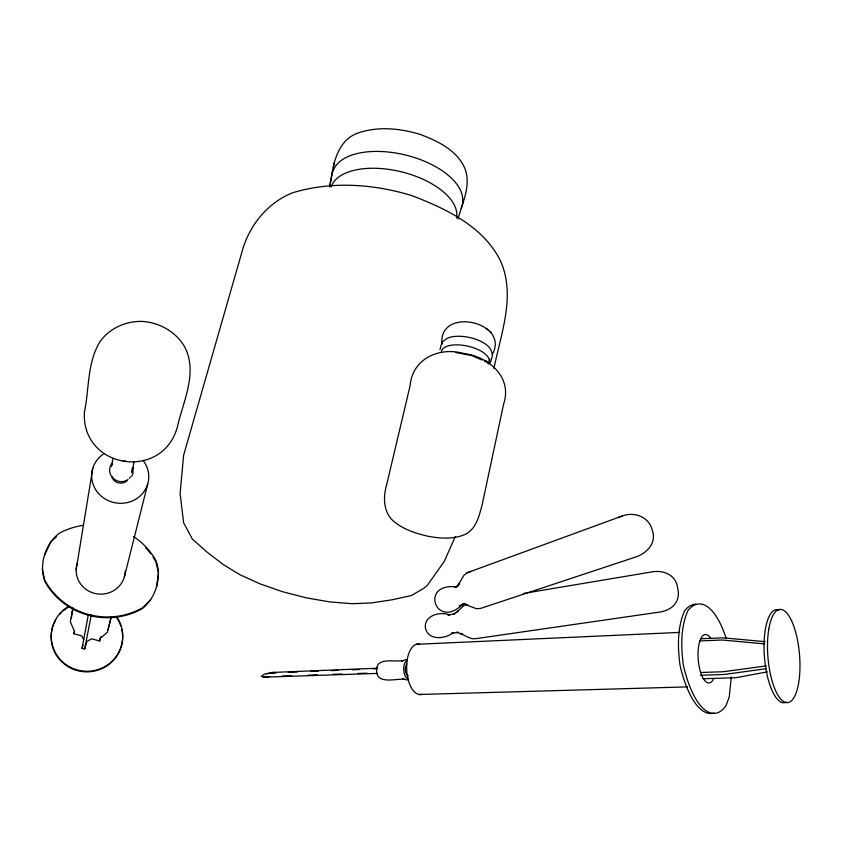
<?xml version="1.0" encoding="UTF-8"?>
<svg xmlns="http://www.w3.org/2000/svg" width="842" height="842" viewBox="0 0 842 842"><rect width="100%" height="100%" fill="white"/><g stroke="black" fill="none" stroke-linecap="round" stroke-linejoin="round"><path stroke-width="1.26" d="M731.298 676.936L729.267 696.839L726.141 705.428A78.843 29.217 85.3 0 1 683.315 664.938C680.957 646.94 680.462 627.479 687.925 610.587A80.106 29.838 85.9 0 1 726.193 638.499M156.465 587.053L158.538 572.581L156.054 562.74M133.931 462.016L132.015 472.541L132.183 468.141M76.138 569.792L92.778 468.257M72.77 607.724L70.37 621.859L74.328 631.047L73.843 633.721L81.685 635.931L83.811 639.709M71.381 617.975L72.907 608.945M329.59 186.998L330.769 180.841M330.938 180.125C333.316 162.295 338.347 140.277 357.355 133.268C377.584 126.037 399.74 128.279 419.958 134.341C438.061 141.077 458.901 151.118 465.647 170.589C469.499 183.272 465.363 196.333 461.142 208.342M329.801 185.966L332.664 171.284M333.421 167.295L334.379 162.38M88.21 615.302L82.063 648.329L84.674 649.066L86.958 641.383L91.789 638.783L99.619 640.994L100.787 636.678M91.304 614.818L84.674 649.066M493.959 368.449C500.979 333.032 516.704 293.858 499.474 258.841C481.677 225.509 445.165 208.311 411.391 195.47C373.111 183.84 331.327 181.041 292.721 192.744C267.956 202.522 249.748 224.835 242.496 250.053L183.63 455.206L180.104 493.633L183.64 522.819L192.386 539.112L206.795 551.91L223.551 564.75L239.812 574.665L259.925 583.832L282.638 591.737L306.583 597.915L330.348 601.988L352.503 603.703L371.68 602.904L392.509 599.714L411.538 595.483L423.936 588.2L427.262 585.422L444.313 561.361L455.29 536.586M488.718 363.712L489.707 359.176M112.975 458.753L111.228 466.615L112.344 464.184M439.956 349.662L442.039 342.199L446.46 338.747A24.755 10.914 12.4 0 1 471.183 337.895A24.755 10.914 12.4 0 1 490.928 349.946L492.633 354.945L490.444 362.376L488.539 363.891M99.619 640.994L100.24 638.352L107.344 632.289L111.049 617.197M108.102 629.69L111.207 617.06M124.321 577.054L147.739 483.929M82.063 648.329L83.042 645.035M73.843 633.721L74.601 631.174M457.89 218.973L462.721 203.732L462.679 200.733A66.592 33.943 13.8 0 0 403.613 154.56A66.592 33.943 13.8 0 0 333.148 171.115M492.16 354.535C510.526 322.833 441.545 306.214 441.766 341.852L442.25 343.978M131.699 476.298L132.92 473.614L132.994 467.784M44.531 555.341L50.762 542.006L56.403 536.754M459.111 583.938L458.006 585.516L463.837 575.349L467.142 572.771L622.091 516.051C634.489 511.21 649.414 517.072 652.403 530.628C657.044 543.89 645.33 554.625 633.458 557.751L480.477 608.45L476.277 608.65L465.047 604.409L467.857 605.135L462.837 604.04M459.658 583.148L456.501 587.042L458.195 585.716M112.523 462.879C109.176 466.184 108.755 471.657 111.049 475.667M150.813 599.736L142.487 607.84A69.886 67.076 6.8 0 1 44.784 580.201L42.184 568.981M463.037 603.777C436.598 631.321 418.495 582.401 456.743 586.895L454.606 586.979L457.953 585.779M465.679 603.882L456.101 612.734L457.995 611.113L452.996 614.555L454.701 613.881L447.881 614.986L449.702 614.944C440.155 611.082 423.589 615.513 425.442 628.164C428.21 640.646 445.197 639.278 453.143 632.679L451.449 633.363L458.29 632.331L456.459 632.384L462.479 634.163L460.132 633.416L468.931 637.636L472.478 638.762L476.025 638.646L658.465 612.239C671.905 610.682 681.115 601.767 677.621 587.895C675.989 574.276 662.265 569.403 650.161 572.202L523.335 593.473M461.353 605.114L459.374 605.861L464.995 603.946M617.923 517.567L622.091 516.051M467.142 572.771L471.025 571.35M266.756 673.874L268.23 673.505M767.578 671.821L735.75 677.726L703.007 678.726M269.682 676.536L264.03 677.178L261.231 676.442L264.304 674.137L272.008 672.463L377.658 668.211M269.756 673.221L275.166 672.884M407.086 680.052L402.76 678.652L403.981 679.21C395.382 678.631 376.206 684.778 376.616 670.295C376.132 656.581 394.972 662.433 403.034 660.528L401.876 661.212L406.033 659.423M416.39 644.309L679.704 632.405M700.765 638.794L723.004 637.836L765.146 641.657M699.881 640.941L722.152 640.004L764.336 643.856M288.248 672.358L297.415 671.99M310.498 671.474L318.36 671.158M331.443 670.632L337.989 670.369M352.388 669.79L358.934 669.527M373.322 668.948L377.258 668.79M266.504 676.547L264.188 676.515M282.154 676.031L291.269 675.726M308.204 675.158L317.318 674.852M332.948 674.326L342.062 674.021M357.692 673.495L366.817 673.19M264.03 677.178L377.553 673.4M766.315 665.917L723.025 671.758L700.765 672.484M766.041 668.727L724.015 674.495L700.355 675.252M419 694.503L687.693 686.893M273.755 672.39L276.165 672.737M272.545 672.99L274.355 673.253M455.859 352.524L471.794 355.577L482.203 360.081M484.718 361.439L485.297 361.786M486.371 328.506L487.855 329.727M489.591 331.19L491.454 332.737M486.129 360.786L487.971 363.365M408.307 679.062A9.441 4.715 87.1 0 1 403.718 669.927A9.441 4.715 87.1 0 1 407.349 660.349M408.349 675.873A6.241 3.115 87.1 0 1 405.391 670.653A6.241 3.115 87.1 0 1 406.96 663.98M125.237 570.95A24.565 23.671 5.4 0 1 97.051 593.873A24.565 23.671 5.4 0 1 77.117 563.677M143.056 460.395A28.596 27.018 9.3 0 1 136.951 498.453A28.596 27.018 9.3 0 1 96.788 491.328A28.596 27.018 9.3 0 1 104.271 453.512M126.974 480.824A9.146 8.641 9.4 0 1 111.733 476.477M83.547 525.303A70.602 68.339 3.4 0 0 59.34 533.228C45.194 543.848 38.985 564.319 44.689 581.033A69.791 66.992 6.8 0 0 142.245 608.629C156.002 597.704 162.053 577.223 156.002 560.667A70.602 68.339 3.4 0 0 133.51 536.512M145.719 547.847A70.496 68.255 3.4 0 1 150.771 553.857M153.034 557.057A70.496 68.255 3.4 0 1 155.738 561.519M130.489 476.835A10.788 10.178 9.4 0 1 129.394 478.256M128.047 479.477A10.788 10.178 9.4 0 1 111.818 476.267M125.447 460.879A3.073 2.894 9.8 0 1 123.121 461.1M441.387 352.061A24.407 10.672 12.5 0 1 466.11 345.799A24.407 10.672 12.5 0 1 489.255 361.25M786.407 702.06A46.72 15.893 85.3 0 1 764.462 657.16A46.72 15.893 85.3 0 1 779.008 609.976M713.637 678.747A24.302 9.03 85.6 0 1 701.596 675.042A24.302 9.03 85.6 0 1 699.218 643.246A24.302 9.03 85.6 0 1 710.595 638.099M422.263 694.261A25.313 12.514 87 0 1 406.707 670A25.313 12.514 87 0 1 419.653 644.204M695.945 604.146A80.022 29.923 85.9 0 0 684.641 610.755C677.147 627.627 677.631 647.077 679.989 665.054A78.759 29.302 85.3 0 0 714.069 712.942M116.901 617.091A35.785 34.932 -1 0 1 106.166 665.812A35.785 34.932 -1 0 1 56.467 654.529A35.785 34.932 -1 0 1 68.928 606.198M121.827 629.658A35.732 34.89 -1.1 0 1 81.485 671.474A35.732 34.89 -1.1 0 1 55.772 619.849M59.561 614.513A35.732 34.89 -1.1 0 1 61.361 612.587M63.161 610.913A35.732 34.89 -1.1 0 1 68.823 606.893M116.733 617.775A35.732 34.89 -1.1 0 1 120.785 625.922M331.253 186.903A64.56 32.417 13.8 0 1 401.792 171.915A64.56 32.417 13.8 0 1 456.501 218.11M84.389 412.412C81.506 468.815 162.338 481.319 177.346 427.094C183.146 401.066 198.754 371.333 183.819 345.378C174.778 331.159 158.854 322.412 142.14 321.412C125.679 320.991 109.228 328.369 99.735 342.031C87.073 363.239 89.263 388.993 84.389 412.412M386.583 485.024C382.752 497.99 383.468 513.904 395.193 522.535C404.56 529.786 416.053 533.491 427.452 536.122C439.735 538.501 452.891 539.533 464.71 534.596C476.393 529.176 479.14 515.725 482.203 504.526L503.621 404.044C512.767 376.932 488.265 356.419 463.437 353.408C439.145 346.693 412.306 358.681 410.086 385.783L386.583 485.024M768.788 629.163A46.763 15.84 85.3 0 0 785.702 702.47A46.763 15.84 85.3 0 0 796.732 636.478A46.763 15.84 85.3 0 0 768.788 629.163"/></g></svg>
